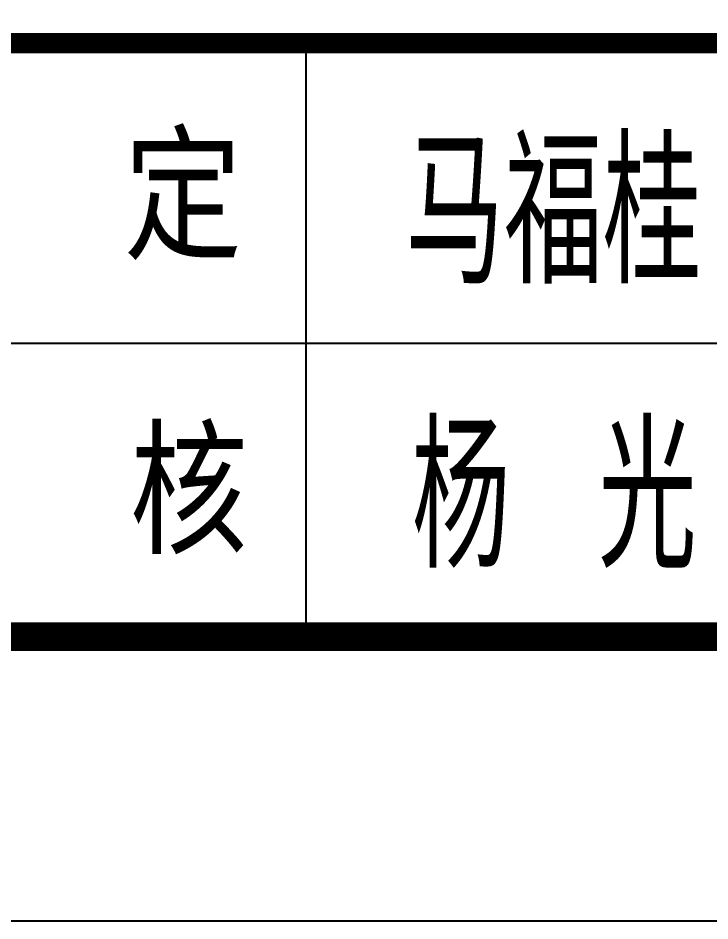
# Model space of a CAD drawing. Extents: x 4283 to 40403, y 1134 to 1764.
# Drawn here: x 4355.85 to 4373.04, y 1467.09 to 1489.55 of the extents above; entities that cross this region are included whole.
import ezdxf

# ---------------------------------------------------------------- set-up
doc = ezdxf.new("R2010")
doc.units = 0
for name, color, linetype in [('PUB_TITLE', 4, 'Continuous'), ('S-MODIFY', 4, 'Continuous'), ('华泽绵阳图框', 7, 'Continuous'), ('图框', 7, 'Continuous'), ('签名图层1', 7, 'Continuous')]:
    doc.layers.add(name, color=color, linetype=linetype)
doc.styles.add('-宋体', font='', dxfattribs={"width": 0.8})
doc.styles.add('_HZTXT', font='txt.shx', dxfattribs={"width": 0.8, "bigfont": 'hztxt.shx'})
doc.styles.get('-宋体').set_extended_font_data('SimSun')

msp = doc.modelspace()

# ---------------------------------------------------------------- linework, layer by layer
at = {"layer": 'PUB_TITLE'}
msp.add_lwpolyline([(4282.534, 1467.091), (4702.534, 1467.091), (4702.534, 1764.091), (4282.534, 1764.091)], close=True, dxfattribs=at)
at = {"layer": 'PUB_TITLE', "color": 7, "const_width": 0.506}
msp.add_lwpolyline([(4300.211, 1474.161), (4695.234, 1474.161), (4695.239, 1488.923), (4300.211, 1488.923)], close=True, dxfattribs=at)
at = {"layer": 'S-MODIFY'}
msp.add_lwpolyline([(4282.534, 1467.091), (4702.534, 1467.091), (4702.534, 1764.091), (4282.534, 1764.091)], close=True, dxfattribs=at)
at = {"layer": '华泽绵阳图框', "color": 7}
for p, q in [((4363.01, 1474.076), (4363.01, 1488.838)), ((4350.855, 1481.457), (4460.246, 1481.457))]:
    msp.add_line(p, q, dxfattribs=at)
at = {"layer": '华泽绵阳图框', "color": 7, "const_width": 0.707}
msp.add_lwpolyline([(4300.211, 1474.161), (4695.464, 1474.161), (4695.464, 1756.99), (4300.211, 1756.99)], close=True, dxfattribs=at)
at = {"layer": '华泽绵阳图框', "color": 7, "const_width": 0.506}
msp.add_lwpolyline([(4300.211, 1488.923), (4695.239, 1488.923)], dxfattribs=at)

# ---------------------------------------------------------------- texts
at = {"layer": '图框', "color": 7, "style": '-宋体', "width": 0.8}
for s, p in [('定', (4358.483, 1483.83)), ('核', (4358.627, 1476.506))]:
    msp.add_text(s, height=2.685, dxfattribs=at).set_placement(p)
at = {"layer": '签名图层1', "style": '_HZTXT', "width": 0.7}
for s, p in [('马福桂', (4365.478, 1482.944)), ('杨 光', (4365.63, 1475.87))]:
    msp.add_text(s, height=3.5, dxfattribs=at).set_placement(p)

doc.saveas('drawing.dxf')
